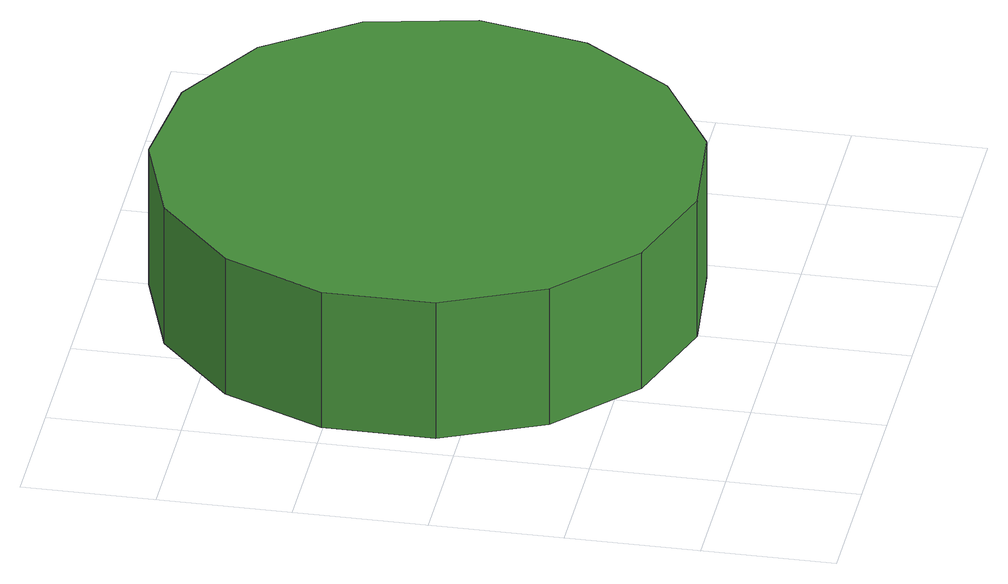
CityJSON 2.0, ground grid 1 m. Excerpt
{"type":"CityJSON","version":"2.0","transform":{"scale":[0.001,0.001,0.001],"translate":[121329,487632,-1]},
"CityObjects":{
"tree1":{"type":"SolitaryVegetationObject","attributes":{"function":"something"},"geometry":[{"type":"MultiSurface","lod":"1","boundaries":[[[0,1,2,3,4,5,6,7,8,9,10,11,12,13,14]],[[15,16,17,18,19,20,21,22,23,24,25,26,27,28,29]],[[0,29,28,1]],[[1,28,27,2]],[[2,27,26,3]],[[3,26,25,4]],[[4,25,24,5]],[[5,24,23,6]],[[6,23,22,7]],[[7,22,21,8]],[[8,21,20,9]],[[9,20,19,10]],[[10,19,18,11]],[[11,18,17,12]],[[12,17,16,13]],[[13,16,15,14]],[[14,15,29,0]]]}]}
},
"vertices":[
[4238,2595,1867],[4063,3419,1867],[3568,4100,1867],[2838,4522,1867],[2000,4610,1867],[1199,4349,1867],[573,3786,1867],[230,3016,1867],[230,2173,1867],[573,1403,1867],[1199,840,1867],[2000,579,1867],[2838,667,1867],[3568,1089,1867],[4063,1770,1867],[4063,1770,731],[3568,1089,731],[2838,667,731],[2000,579,731],[1199,840,731],[573,1403,731],[230,2173,731],[230,3016,731],[573,3786,731],[1199,4349,731],[2000,4610,731],[2838,4522,731],[3568,4100,731],[4063,3419,731],[4238,2595,731]
]}
